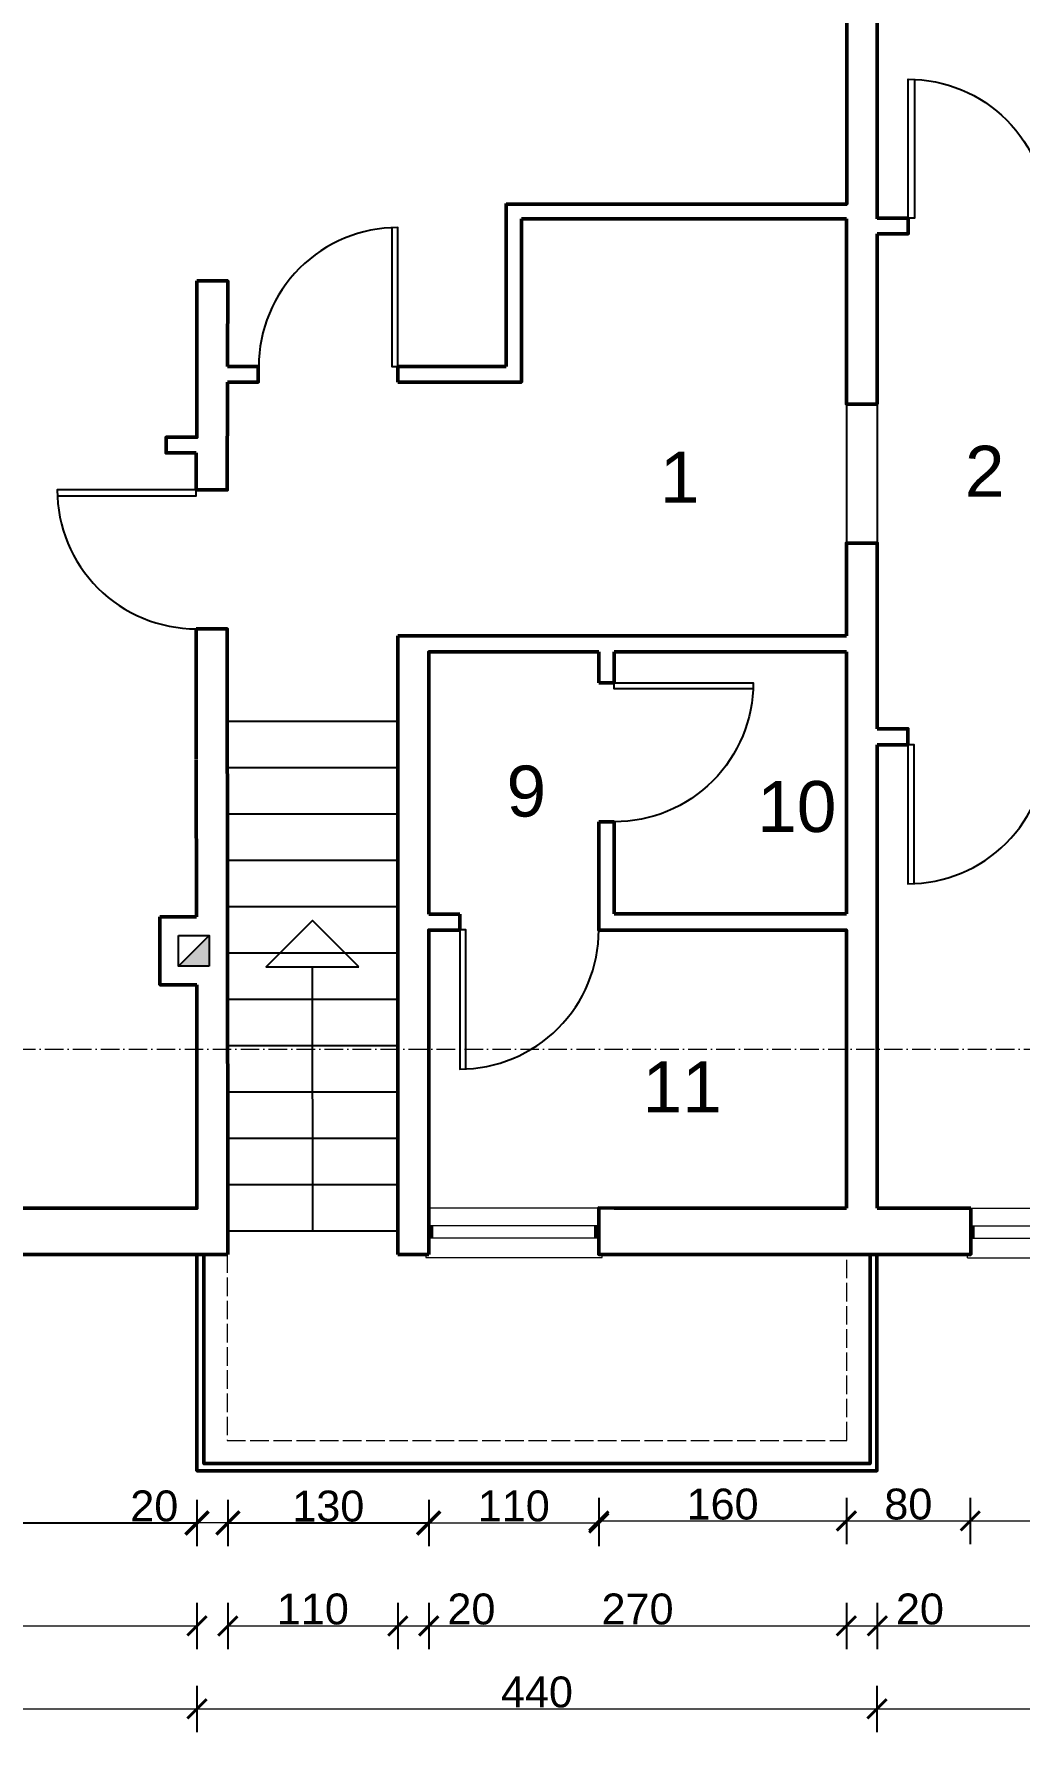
# Model space of a CAD drawing. Header units: millimetres. Extents: x -340 to 3490, y -738 to 2092.
# Drawn here: x 612 to 1249, y 32 to 1131 of the extents above; entities that cross this region are included whole.
import ezdxf

# ---------------------------------------------------------------- set-up
doc = ezdxf.new("R2010")
doc.units = ezdxf.units.MM
doc.linetypes.add('ACAD_ISO02W100', pattern=[15, 12, -3])
doc.linetypes.add('ACAD_ISO10W100', pattern=[18, 12, -3, 0, -3])
for name, color, linetype, lineweight in [('CrtaTackaCrta', 250, 'ACAD_ISO10W100', 20), ('Dimenzionisanje', 251, 'Continuous', 20), ('Dimenzionisanje @ 1', 251, 'Continuous', 20), ('Isprekidana', 251, 'ACAD_ISO02W100', 20), ('Prozori', 6, 'Continuous', 5), ('Sastavnica', 250, 'Continuous', 30), ('Zidovi', 4, 'Continuous', 50)]:
    doc.layers.add(name, color=color, linetype=linetype, lineweight=lineweight)
for name, color, linetype in [('Dimnjaci', 251, 'Continuous'), ('Ostalo', 8, 'Continuous'), ('Stepenice', 8, 'Continuous'), ('Vrata', 1, 'Continuous')]:
    doc.layers.add(name, color=color, linetype=linetype)
doc.styles.get("Standard").update_dxf_attribs({"font": 'arial_2.ttf'})
doc.styles.add('teskt_stil', font='arial_2.ttf', dxfattribs={"height": 33})
doc.dimstyles.new('Dimenzionisanje', dxfattribs={"dimtxt": 20, "dimasz": 12.5, "dimexe": 1.25, "dimexo": 0.625, "dimtad": 1, "dimtoh": 1, "dimdec": 0, "dimtxsty": 'Standard', "dimblk": 'ARCHTICK', "dimcen": 2.5, "dimclrd": 5, "dimclre": 5, "dimclrt": 5, "dimadec": 0, "dimazin": 0, "dimtfac": 1, "dimtdec": 0, "dimtmove": 0, "dimatfit": 3, "dimldrblk": 'ARCHTICK', "dimfxl": 0, "dimlwd": 20, "dimarcsym": 0})
doc.dimstyles.new('dimezionisanje_kucica_za_ptice', dxfattribs={"dimtxt": 20, "dimasz": 15, "dimexe": 1.25, "dimexo": 0.625, "dimtad": 1, "dimtoh": 1, "dimdec": 0, "dimtxsty": 'Standard', "dimblk": 'ARCHTICK', "dimcen": 2.5, "dimclrd": 5, "dimclre": 5, "dimclrt": 5, "dimadec": 0, "dimazin": 0, "dimtfac": 1, "dimtdec": 0, "dimtmove": 0, "dimatfit": 3, "dimldrblk": 'ARCHTICK', "dimfxl": 0, "dimarcsym": 0})

# ---------------------------------------------------------------- blocks, each defined once
blk = doc.blocks.new('Dimnjak_block')
at = {"layer": 'Dimnjaci'}
blk.add_hatch(color=251, dxfattribs=at).paths.add_polyline_path([(20, 0), (0, 0), (20, 20)])
for p, q in [((0, 20), (20, 20)), ((0, 0), (0, 20))]:
    blk.add_line(p, q, dxfattribs=at)
blk.add_lwpolyline([(20, 0), (0, 0), (20, 20)], close=True, dxfattribs=at)
blk = doc.blocks.new('Prozor_110_block')
at = {"layer": 'Prozori'}
for p, q in [((726.6, 475.7), (724.6, 475.7)), ((724.6, 475.7), (724.6, 361.7)), ((724.6, 361.7), (724.6, 361.7))]:
    blk.add_line(p, q, dxfattribs=at)
for points in [[(737.2, 473.8), (737.2, 363.8)], [(745.3, 473.8), (745.3, 363.8)], [(756.6, 473.8), (756.6, 363.8)], [(724.6, 361.7), (726.6, 361.7)]]:
    blk.add_lwpolyline(points, dxfattribs=at)
at = {"layer": 'Zidovi', "color": 6}
for p, q in [((737.2, 472.1), (745.3, 472.1)), ((737.2, 365.6), (745.3, 365.6))]:
    blk.add_line(p, q, dxfattribs=at)
blk = doc.blocks.new('Strelica_block')
at = {"layer": 'Stepenice'}
blk.add_lwpolyline([(494.7, 172.7), (464.7, 202.7), (434.7, 172.7)], close=True, dxfattribs=at)
blk = doc.blocks.new('Prozor_240_block')
at = {"layer": 'Prozori'}
for p in [(724.6, 605.7), (724.6, 361.7)]:
    blk.add_line(p, (724.6, 361.7), dxfattribs=at)
for points in [[(724.6, 605.7), (726.6, 605.7)], [(737.2, 603.8), (737.2, 363.8)], [(745.3, 603.8), (745.3, 363.8)], [(756.6, 603.8), (756.6, 363.8)], [(724.6, 361.7), (726.6, 361.7)]]:
    blk.add_lwpolyline(points, dxfattribs=at)
at = {"layer": 'Zidovi', "color": 6}
for p, q in [((737.2, 602.1), (745.3, 602.1)), ((737.2, 365.6), (745.3, 365.6))]:
    blk.add_line(p, q, dxfattribs=at)
blk = doc.blocks.new('Vrata_block')
blk.add_lwpolyline([(-8.4, 4.1), (-8.4, 94.1), (-4.4, 94.1), (-4.4, 4.1, -0.414214), (-94.4, 94.1)], format="xyb")
blk = doc.blocks.new('_ArchTick')
at = {"color": 0, "linetype": 'ByBlock', "const_width": 0.15}
blk.add_lwpolyline([(-0.5, -0.5), (0.5, 0.5)], dxfattribs=at)
blk = doc.blocks.new('*D39')
at = {"layer": 'Defpoints', "color": 0, "transparency": 16777216}
for p in [(356.9, 371.1), (717, 371.1), (717, 100.8)]:
    blk.add_point(p, dxfattribs=at)
at = {"layer": 'Dimenzionisanje', "color": 5, "lineweight": -2, "transparency": 16777216}
for p, q in [((356.9, 115.8), (356.9, 85.8)), ((717, 115.8), (717, 85.8))]:
    blk.add_line(p, q, dxfattribs=at)
at = {"layer": 'Dimenzionisanje', "color": 5, "linetype": 'Continuous', "lineweight": 20, "transparency": 16777216}
blk.add_line((356.9, 100.8), (717, 100.8), dxfattribs=at)
at = {"layer": 'Dimenzionisanje', "color": 5, "lineweight": 20, "transparency": 16777216, "xscale": 12.5, "yscale": 12.5, "zscale": 12.5, "rotation": 180}
blk.add_blockref('_ArchTick', (356.9, 100.8), dxfattribs=at)
at = {"layer": 'Dimenzionisanje', "color": 5, "lineweight": 20, "transparency": 16777216, "xscale": 12.5, "yscale": 12.5, "zscale": 12.5}
blk.add_blockref('_ArchTick', (717, 100.8), dxfattribs=at)
at = {"layer": 'Dimenzionisanje', "color": 5, "transparency": 16777216, "insert": (536.9, 111.6), "char_height": 20, "attachment_point": 5}
blk.add_mtext('360', dxfattribs=at)
blk = doc.blocks.new('*D40')
at = {"layer": 'Defpoints', "color": 0, "transparency": 16777216}
for p in [(717, 371.1), (737, 371.1), (737, 167.4)]:
    blk.add_point(p, dxfattribs=at)
at = {"layer": 'Dimenzionisanje', "color": 5, "lineweight": -2, "transparency": 16777216}
for p, q in [((717, 182.4), (717, 152.4)), ((737, 182.4), (737, 152.4))]:
    blk.add_line(p, q, dxfattribs=at)
at = {"layer": 'Dimenzionisanje', "color": 5, "linetype": 'Continuous', "lineweight": 20, "transparency": 16777216}
for p, q in [((717, 167.4), (674.3, 167.4)), ((737, 167.4), (717, 167.4))]:
    blk.add_line(p, q, dxfattribs=at)
at = {"layer": 'Dimenzionisanje', "color": 5, "lineweight": 20, "transparency": 16777216, "xscale": 12.5, "yscale": 12.5, "zscale": 12.5, "rotation": 180}
blk.add_blockref('_ArchTick', (717, 167.4), dxfattribs=at)
at = {"layer": 'Dimenzionisanje', "color": 5, "lineweight": 20, "transparency": 16777216, "xscale": 12.5, "yscale": 12.5, "zscale": 12.5}
blk.add_blockref('_ArchTick', (737, 167.4), dxfattribs=at)
at = {"layer": 'Dimenzionisanje', "color": 5, "transparency": 16777216, "insert": (689.4, 178.3), "char_height": 20, "attachment_point": 5}
blk.add_mtext('20', dxfattribs=at)
blk = doc.blocks.new('*D13')
at = {"layer": 'Defpoints', "color": 0, "transparency": 16777216}
for p in [(737, 370.5), (847, 370.5), (847, 100.8)]:
    blk.add_point(p, dxfattribs=at)
at = {"layer": 'Dimenzionisanje', "color": 5, "lineweight": -2, "transparency": 16777216}
for p, q in [((737, 115.8), (737, 85.8)), ((847, 115.8), (847, 85.8))]:
    blk.add_line(p, q, dxfattribs=at)
at = {"layer": 'Dimenzionisanje', "color": 5, "linetype": 'Continuous', "lineweight": 20, "transparency": 16777216}
blk.add_line((737, 100.8), (847, 100.8), dxfattribs=at)
at = {"layer": 'Dimenzionisanje', "color": 5, "lineweight": 20, "transparency": 16777216, "xscale": 12.5, "yscale": 12.5, "zscale": 12.5, "rotation": 180}
blk.add_blockref('_ArchTick', (737, 100.8), dxfattribs=at)
at = {"layer": 'Dimenzionisanje', "color": 5, "lineweight": 20, "transparency": 16777216, "xscale": 12.5, "yscale": 12.5, "zscale": 12.5}
blk.add_blockref('_ArchTick', (847, 100.8), dxfattribs=at)
at = {"layer": 'Dimenzionisanje', "color": 5, "transparency": 16777216, "insert": (792, 111.6), "char_height": 20, "attachment_point": 5}
blk.add_mtext('110', dxfattribs=at)
blk = doc.blocks.new('*D14')
at = {"layer": 'Defpoints', "color": 0, "transparency": 16777216}
for p in [(847, 369.9), (867, 369.9), (867, 100.8)]:
    blk.add_point(p, dxfattribs=at)
at = {"layer": 'Dimenzionisanje', "color": 5, "lineweight": -2, "transparency": 16777216}
for p, q in [((847, 115.8), (847, 85.8)), ((867, 115.8), (867, 85.8))]:
    blk.add_line(p, q, dxfattribs=at)
at = {"layer": 'Dimenzionisanje', "color": 5, "linetype": 'Continuous', "lineweight": 20, "transparency": 16777216}
for p, q in [((847, 100.8), (867, 100.8)), ((867, 100.8), (909.7, 100.8))]:
    blk.add_line(p, q, dxfattribs=at)
at = {"layer": 'Dimenzionisanje', "color": 5, "lineweight": 20, "transparency": 16777216, "xscale": 12.5, "yscale": 12.5, "zscale": 12.5, "rotation": 180}
blk.add_blockref('_ArchTick', (847, 100.8), dxfattribs=at)
at = {"layer": 'Dimenzionisanje', "color": 5, "lineweight": 20, "transparency": 16777216, "xscale": 12.5, "yscale": 12.5, "zscale": 12.5}
blk.add_blockref('_ArchTick', (867, 100.8), dxfattribs=at)
at = {"layer": 'Dimenzionisanje', "color": 5, "transparency": 16777216, "insert": (894.6, 111.6), "char_height": 20, "attachment_point": 5}
blk.add_mtext('20', dxfattribs=at)
blk = doc.blocks.new('*D15')
at = {"layer": 'Defpoints', "color": 0, "transparency": 16777216}
for p in [(867, 376.9), (1137.2, 376.9), (1137.2, 100.8)]:
    blk.add_point(p, dxfattribs=at)
at = {"layer": 'Dimenzionisanje', "color": 5, "lineweight": -2, "transparency": 16777216}
for p, q in [((867, 115.8), (867, 85.8)), ((1137.2, 115.8), (1137.2, 85.8))]:
    blk.add_line(p, q, dxfattribs=at)
at = {"layer": 'Dimenzionisanje', "color": 5, "linetype": 'Continuous', "lineweight": 20, "transparency": 16777216}
blk.add_line((867, 100.8), (1137.2, 100.8), dxfattribs=at)
at = {"layer": 'Dimenzionisanje', "color": 5, "lineweight": 20, "transparency": 16777216, "xscale": 12.5, "yscale": 12.5, "zscale": 12.5, "rotation": 180}
blk.add_blockref('_ArchTick', (867, 100.8), dxfattribs=at)
at = {"layer": 'Dimenzionisanje', "color": 5, "lineweight": 20, "transparency": 16777216, "xscale": 12.5, "yscale": 12.5, "zscale": 12.5}
blk.add_blockref('_ArchTick', (1137.2, 100.8), dxfattribs=at)
at = {"layer": 'Dimenzionisanje', "color": 5, "transparency": 16777216, "insert": (1002.1, 111.6), "char_height": 20, "attachment_point": 5}
blk.add_mtext('270', dxfattribs=at)
blk = doc.blocks.new('*D16')
at = {"layer": 'Defpoints', "color": 0, "transparency": 16777216}
for p in [(1137.2, 376.3), (1217.4, 370.5), (1217.4, 168.7)]:
    blk.add_point(p, dxfattribs=at)
at = {"layer": 'Dimenzionisanje', "color": 5, "lineweight": -2, "transparency": 16777216}
for p, q in [((1137.2, 183.7), (1137.2, 153.7)), ((1217.4, 183.7), (1217.4, 153.7))]:
    blk.add_line(p, q, dxfattribs=at)
at = {"layer": 'Dimenzionisanje', "color": 5, "linetype": 'Continuous', "lineweight": 20, "transparency": 16777216}
blk.add_line((1137.2, 168.7), (1217.4, 168.7), dxfattribs=at)
at = {"layer": 'Dimenzionisanje', "color": 5, "lineweight": 20, "transparency": 16777216, "xscale": 12.5, "yscale": 12.5, "zscale": 12.5, "rotation": 180}
blk.add_blockref('_ArchTick', (1137.2, 168.7), dxfattribs=at)
at = {"layer": 'Dimenzionisanje', "color": 5, "lineweight": 20, "transparency": 16777216, "xscale": 12.5, "yscale": 12.5, "zscale": 12.5}
blk.add_blockref('_ArchTick', (1217.4, 168.7), dxfattribs=at)
at = {"layer": 'Dimenzionisanje', "color": 5, "transparency": 16777216, "insert": (1177.3, 179.5), "char_height": 20, "attachment_point": 5}
blk.add_mtext('80', dxfattribs=at)
blk = doc.blocks.new('*D41')
at = {"layer": 'Defpoints', "color": 0, "transparency": 16777216}
for p in [(1507.2, 682.2), (1157.2, 371.1), (1507.2, 100.8)]:
    blk.add_point(p, dxfattribs=at)
at = {"layer": 'Dimenzionisanje', "color": 5, "lineweight": -2, "transparency": 16777216}
for p, q in [((1157.2, 115.8), (1157.2, 85.8)), ((1507.2, 115.8), (1507.2, 85.8))]:
    blk.add_line(p, q, dxfattribs=at)
at = {"layer": 'Dimenzionisanje', "color": 5, "linetype": 'Continuous', "lineweight": 20, "transparency": 16777216}
blk.add_line((1157.2, 100.8), (1507.2, 100.8), dxfattribs=at)
at = {"layer": 'Dimenzionisanje', "color": 5, "lineweight": 20, "transparency": 16777216, "xscale": 12.5, "yscale": 12.5, "zscale": 12.5, "rotation": 180}
blk.add_blockref('_ArchTick', (1157.2, 100.8), dxfattribs=at)
at = {"layer": 'Dimenzionisanje', "color": 5, "lineweight": 20, "transparency": 16777216, "xscale": 12.5, "yscale": 12.5, "zscale": 12.5}
blk.add_blockref('_ArchTick', (1507.2, 100.8), dxfattribs=at)
at = {"layer": 'Dimenzionisanje', "color": 5, "transparency": 16777216, "insert": (1332.2, 111.6), "char_height": 20, "attachment_point": 5}
blk.add_mtext('350', dxfattribs=at)
blk = doc.blocks.new('*D43')
at = {"layer": 'Defpoints', "color": 0, "transparency": 16777216}
for p in [(717, 341.2), (1157, 341.2), (1157, 47.1)]:
    blk.add_point(p, dxfattribs=at)
at = {"layer": 'Dimenzionisanje', "color": 5, "lineweight": -2, "transparency": 16777216}
for p, q in [((717, 62.1), (717, 32.1)), ((1157, 62.1), (1157, 32.1))]:
    blk.add_line(p, q, dxfattribs=at)
at = {"layer": 'Dimenzionisanje', "color": 5, "linetype": 'Continuous', "lineweight": 20, "transparency": 16777216}
blk.add_line((717, 47.1), (1157, 47.1), dxfattribs=at)
at = {"layer": 'Dimenzionisanje', "color": 5, "lineweight": 20, "transparency": 16777216, "xscale": 12.5, "yscale": 12.5, "zscale": 12.5, "rotation": 180}
blk.add_blockref('_ArchTick', (717, 47.1), dxfattribs=at)
at = {"layer": 'Dimenzionisanje', "color": 5, "lineweight": 20, "transparency": 16777216, "xscale": 12.5, "yscale": 12.5, "zscale": 12.5}
blk.add_blockref('_ArchTick', (1157, 47.1), dxfattribs=at)
at = {"layer": 'Dimenzionisanje', "color": 5, "transparency": 16777216, "insert": (937, 57.9), "char_height": 20, "attachment_point": 5}
blk.add_mtext('440', dxfattribs=at)
blk = doc.blocks.new('*D17')
at = {"layer": 'Defpoints', "color": 0, "transparency": 16777216}
for p in [(327.1, 370.5), (717, 340.6), (717, 47.1)]:
    blk.add_point(p, dxfattribs=at)
at = {"layer": 'Dimenzionisanje', "color": 5, "lineweight": -2, "transparency": 16777216}
for p, q in [((327.1, 62.1), (327.1, 32.1)), ((717, 62.1), (717, 32.1))]:
    blk.add_line(p, q, dxfattribs=at)
at = {"layer": 'Dimenzionisanje', "color": 5, "linetype": 'Continuous', "lineweight": 20, "transparency": 16777216}
blk.add_line((327.1, 47.1), (717, 47.1), dxfattribs=at)
at = {"layer": 'Dimenzionisanje', "color": 5, "lineweight": 20, "transparency": 16777216, "xscale": 12.5, "yscale": 12.5, "zscale": 12.5, "rotation": 180}
blk.add_blockref('_ArchTick', (327.1, 47.1), dxfattribs=at)
at = {"layer": 'Dimenzionisanje', "color": 5, "lineweight": 20, "transparency": 16777216, "xscale": 12.5, "yscale": 12.5, "zscale": 12.5}
blk.add_blockref('_ArchTick', (717, 47.1), dxfattribs=at)
at = {"layer": 'Dimenzionisanje', "color": 5, "transparency": 16777216, "insert": (522, 57.9), "char_height": 20, "attachment_point": 5}
blk.add_mtext('390', dxfattribs=at)
blk = doc.blocks.new('*D44')
at = {"layer": 'Defpoints', "color": 0, "transparency": 16777216}
for p in [(867, 371.3), (977, 371.3), (977, 167.4)]:
    blk.add_point(p, dxfattribs=at)
at = {"layer": 'Dimenzionisanje', "color": 5, "lineweight": -2, "transparency": 16777216}
for p, q in [((867, 182.4), (867, 152.4)), ((977, 182.4), (977, 152.4))]:
    blk.add_line(p, q, dxfattribs=at)
at = {"layer": 'Dimenzionisanje', "color": 5, "linetype": 'Continuous', "lineweight": 20, "transparency": 16777216}
blk.add_line((867, 167.4), (977, 167.4), dxfattribs=at)
at = {"layer": 'Dimenzionisanje', "color": 5, "lineweight": 20, "transparency": 16777216, "xscale": 12.5, "yscale": 12.5, "zscale": 12.5, "rotation": 180}
blk.add_blockref('_ArchTick', (867, 167.4), dxfattribs=at)
at = {"layer": 'Dimenzionisanje', "color": 5, "lineweight": 20, "transparency": 16777216, "xscale": 12.5, "yscale": 12.5, "zscale": 12.5}
blk.add_blockref('_ArchTick', (977, 167.4), dxfattribs=at)
at = {"layer": 'Dimenzionisanje', "color": 5, "transparency": 16777216, "insert": (922, 178.3), "char_height": 20, "attachment_point": 5}
blk.add_mtext('110', dxfattribs=at)
blk = doc.blocks.new('*D18')
at = {"layer": 'Defpoints', "color": 0, "transparency": 16777216}
for p in [(977, 370.6), (1137.2, 371.1), (1137.2, 168.7)]:
    blk.add_point(p, dxfattribs=at)
at = {"layer": 'Dimenzionisanje', "color": 5, "lineweight": -2, "transparency": 16777216}
for p, q in [((977, 183.7), (977, 153.7)), ((1137.2, 183.7), (1137.2, 153.7))]:
    blk.add_line(p, q, dxfattribs=at)
at = {"layer": 'Dimenzionisanje', "color": 5, "linetype": 'Continuous', "lineweight": 20, "transparency": 16777216}
blk.add_line((977, 168.7), (1137.2, 168.7), dxfattribs=at)
at = {"layer": 'Dimenzionisanje', "color": 5, "lineweight": 20, "transparency": 16777216, "xscale": 12.5, "yscale": 12.5, "zscale": 12.5, "rotation": 180}
blk.add_blockref('_ArchTick', (977, 168.7), dxfattribs=at)
at = {"layer": 'Dimenzionisanje', "color": 5, "lineweight": 20, "transparency": 16777216, "xscale": 12.5, "yscale": 12.5, "zscale": 12.5}
blk.add_blockref('_ArchTick', (1137.2, 168.7), dxfattribs=at)
at = {"layer": 'Dimenzionisanje', "color": 5, "transparency": 16777216, "insert": (1057.1, 179.5), "char_height": 20, "attachment_point": 5}
blk.add_mtext('160', dxfattribs=at)
blk = doc.blocks.new('*D19')
at = {"layer": 'Defpoints', "color": 0, "transparency": 16777216}
for p in [(1217.4, 369.8), (1457.4, 369.8), (1457.4, 168.7)]:
    blk.add_point(p, dxfattribs=at)
at = {"layer": 'Dimenzionisanje', "color": 5, "lineweight": -2, "transparency": 16777216}
for p, q in [((1217.4, 183.7), (1217.4, 153.7)), ((1457.4, 183.7), (1457.4, 153.7))]:
    blk.add_line(p, q, dxfattribs=at)
at = {"layer": 'Dimenzionisanje', "color": 5, "linetype": 'Continuous', "lineweight": 20, "transparency": 16777216}
blk.add_line((1217.4, 168.7), (1457.4, 168.7), dxfattribs=at)
at = {"layer": 'Dimenzionisanje', "color": 5, "lineweight": 20, "transparency": 16777216, "xscale": 12.5, "yscale": 12.5, "zscale": 12.5, "rotation": 180}
blk.add_blockref('_ArchTick', (1217.4, 168.7), dxfattribs=at)
at = {"layer": 'Dimenzionisanje', "color": 5, "lineweight": 20, "transparency": 16777216, "xscale": 12.5, "yscale": 12.5, "zscale": 12.5}
blk.add_blockref('_ArchTick', (1457.4, 168.7), dxfattribs=at)
at = {"layer": 'Dimenzionisanje', "color": 5, "transparency": 16777216, "insert": (1337.4, 179.5), "char_height": 20, "attachment_point": 5}
blk.add_mtext('240', dxfattribs=at)
blk = doc.blocks.new('*D45')
at = {"layer": 'Defpoints', "color": 0, "transparency": 16777216}
for p in [(1537.1, 341.2), (1587.1, 341.2), (1157, 201.2)]:
    blk.add_point(p, dxfattribs=at)
at = {"layer": 'Dimenzionisanje', "color": 5, "lineweight": -2, "transparency": 16777216}
for p, q in [((1572.1, 341.2), (1602.1, 341.2)), ((1572.1, 201.2), (1602.1, 201.2))]:
    blk.add_line(p, q, dxfattribs=at)
at = {"layer": 'Dimenzionisanje', "color": 5, "linetype": 'Continuous', "lineweight": 20, "transparency": 16777216}
blk.add_line((1587.1, 201.2), (1587.1, 341.2), dxfattribs=at)
at = {"layer": 'Dimenzionisanje', "color": 5, "lineweight": 20, "transparency": 16777216, "xscale": 12.5, "yscale": 12.5, "zscale": 12.5}
for p, rotation in [((1587.1, 341.2), 90), ((1587.1, 201.2), 270)]:
    blk.add_blockref('_ArchTick', p, dxfattribs=dict(at, rotation=rotation))
at = {"layer": 'Dimenzionisanje', "color": 5, "transparency": 16777216, "insert": (1576.3, 271.2), "char_height": 20, "attachment_point": 5, "rotation": 90}
blk.add_mtext('140', dxfattribs=at)
blk = doc.blocks.new('*D21')
at = {"layer": 'Defpoints', "color": 0, "transparency": 16777216}
for p in [(1537.1, 341.2), (1157, 340.6), (1537.1, 47.1)]:
    blk.add_point(p, dxfattribs=at)
at = {"layer": 'Dimenzionisanje', "color": 5, "lineweight": -2, "transparency": 16777216}
for p, q in [((1157, 62.1), (1157, 32.1)), ((1537.1, 62.1), (1537.1, 32.1))]:
    blk.add_line(p, q, dxfattribs=at)
at = {"layer": 'Dimenzionisanje', "color": 5, "linetype": 'Continuous', "lineweight": 20, "transparency": 16777216}
blk.add_line((1157, 47.1), (1537.1, 47.1), dxfattribs=at)
at = {"layer": 'Dimenzionisanje', "color": 5, "lineweight": 20, "transparency": 16777216, "xscale": 12.5, "yscale": 12.5, "zscale": 12.5, "rotation": 180}
blk.add_blockref('_ArchTick', (1157, 47.1), dxfattribs=at)
at = {"layer": 'Dimenzionisanje', "color": 5, "lineweight": 20, "transparency": 16777216, "xscale": 12.5, "yscale": 12.5, "zscale": 12.5}
blk.add_blockref('_ArchTick', (1537.1, 47.1), dxfattribs=at)
at = {"layer": 'Dimenzionisanje', "color": 5, "transparency": 16777216, "insert": (1347, 57.9), "char_height": 20, "attachment_point": 5}
blk.add_mtext('380', dxfattribs=at)
blk = doc.blocks.new('*D27')
at = {"layer": 'Defpoints', "color": 0, "transparency": 16777216}
for p in [(1137.2, 370.4), (1157.2, 371.1), (1157.2, 100.8)]:
    blk.add_point(p, dxfattribs=at)
at = {"layer": 'Dimenzionisanje', "color": 5, "lineweight": -2, "transparency": 16777216}
for p, q in [((1137.2, 115.8), (1137.2, 85.8)), ((1157.2, 115.8), (1157.2, 85.8))]:
    blk.add_line(p, q, dxfattribs=at)
at = {"layer": 'Dimenzionisanje', "color": 5, "linetype": 'Continuous', "lineweight": 20, "transparency": 16777216}
for p, q in [((1137.2, 100.8), (1157.2, 100.8)), ((1157.2, 100.8), (1199.9, 100.8))]:
    blk.add_line(p, q, dxfattribs=at)
at = {"layer": 'Dimenzionisanje', "color": 5, "lineweight": 20, "transparency": 16777216, "xscale": 12.5, "yscale": 12.5, "zscale": 12.5, "rotation": 180}
blk.add_blockref('_ArchTick', (1137.2, 100.8), dxfattribs=at)
at = {"layer": 'Dimenzionisanje', "color": 5, "lineweight": 20, "transparency": 16777216, "xscale": 12.5, "yscale": 12.5, "zscale": 12.5}
blk.add_blockref('_ArchTick', (1157.2, 100.8), dxfattribs=at)
at = {"layer": 'Dimenzionisanje', "color": 5, "transparency": 16777216, "insert": (1184.8, 111.6), "char_height": 20, "attachment_point": 5}
blk.add_mtext('20', dxfattribs=at)
blk = doc.blocks.new('*D119')
at = {"layer": 'Defpoints', "color": 0, "transparency": 16777216}
for p in [(356.9, 371.1), (717, 371.1), (717, 167.4)]:
    blk.add_point(p, dxfattribs=at)
at = {"layer": 'Sastavnica', "color": 5, "lineweight": -2, "transparency": 16777216}
for p, q in [((356.9, 182.4), (356.9, 152.4)), ((717, 182.4), (717, 152.4)), ((356.9, 167.4), (717, 167.4))]:
    blk.add_line(p, q, dxfattribs=at)
at = {"layer": 'Sastavnica', "color": 5, "lineweight": -2, "transparency": 16777216, "xscale": 15, "yscale": 15, "zscale": 15, "rotation": 180}
blk.add_blockref('_ArchTick', (356.9, 167.4), dxfattribs=at)
at = {"layer": 'Sastavnica', "color": 5, "lineweight": -2, "transparency": 16777216, "xscale": 15, "yscale": 15, "zscale": 15}
blk.add_blockref('_ArchTick', (717, 167.4), dxfattribs=at)
at = {"layer": 'Sastavnica', "color": 5, "transparency": 16777216, "insert": (536.9, 178.3), "char_height": 20, "attachment_point": 5}
blk.add_mtext('360', dxfattribs=at)
blk = doc.blocks.new('*D120')
at = {"layer": 'Defpoints', "color": 0, "transparency": 16777216}
for p in [(867, 376.3), (737, 356.1), (867, 167.4)]:
    blk.add_point(p, dxfattribs=at)
at = {"layer": 'Sastavnica', "color": 5, "lineweight": -2, "transparency": 16777216}
for p, q in [((737, 182.4), (737, 152.4)), ((867, 182.4), (867, 152.4)), ((737, 167.4), (867, 167.4))]:
    blk.add_line(p, q, dxfattribs=at)
at = {"layer": 'Sastavnica', "color": 5, "lineweight": -2, "transparency": 16777216, "xscale": 15, "yscale": 15, "zscale": 15, "rotation": 180}
blk.add_blockref('_ArchTick', (737, 167.4), dxfattribs=at)
at = {"layer": 'Sastavnica', "color": 5, "lineweight": -2, "transparency": 16777216, "xscale": 15, "yscale": 15, "zscale": 15}
blk.add_blockref('_ArchTick', (867, 167.4), dxfattribs=at)
at = {"layer": 'Sastavnica', "color": 5, "transparency": 16777216, "insert": (802, 178.2), "char_height": 20, "attachment_point": 5}
blk.add_mtext('130', dxfattribs=at)

msp = doc.modelspace()

# ---------------------------------------------------------------- linework, layer by layer
at = {"layer": 'CrtaTackaCrta'}
msp.add_lwpolyline([(111.8, 474.1), (1430.1, 474.1), (1430.1, 828.5), (1780.1, 828.5)], dxfattribs=at)
at = {"layer": 'Isprekidana', "color": 250}
msp.add_lwpolyline([(736.5, 341.2), (736.5, 220.8), (1137.5, 220.8), (1137.5, 341.2)], dxfattribs=at)
at = {"layer": 'Ostalo', "color": 250}
for points in [[(847, 686.2), (737, 686.2)], [(847, 656.2), (737, 656.2)], [(847, 626.2), (737, 626.2)], [(847, 596.2), (737, 596.2)], [(847, 566.2), (737, 566.2)], [(847, 536.2), (737, 536.2)], [(792, 356.2), (791.7, 527.3)], [(847, 506.2), (737, 506.2)], [(847, 476.2), (737, 476.2)], [(847, 446.2), (737, 446.2)], [(847, 416.2), (737, 416.2)], [(847, 386.2), (737, 386.2)], [(847, 356.2), (737, 356.2)]]:
    msp.add_lwpolyline(points, dxfattribs=at)
at = {"layer": 'Vrata', "color": 250}
for points in [[(1137.2, 891.6), (1137.2, 801.6)], [(1157.2, 891.6), (1157.2, 801.6)]]:
    msp.add_lwpolyline(points, dxfattribs=at)
at = {"layer": 'Zidovi', "color": 250}
for p, q in [((1137.2, 1011.4), (927, 1011.4)), ((717, 971.3), (717, 913.7)), ((716.6, 836), (716.6, 860)), ((1137.2, 761.6), (1137.2, 751.6)), ((1157.2, 751.6), (1157.2, 761.6)), ((1137.2, 751.6), (1137.2, 745)), ((1157.2, 751.6), (1157.2, 681.4)), ((716.6, 661.6), (716.6, 746)), ((867, 741.6), (847, 741.6)), ((847, 741.6), (847, 341.2)), ((1137.3, 741.6), (867, 741.6)), ((1137.3, 745), (1137.3, 741.6)), ((977, 711.2), (977, 731.2)), ((987, 711.2), (987, 731.2)), ((1137.2, 731.2), (1137.2, 647.2)), ((977, 711.2), (987, 711.2)), ((1157.2, 671.1), (1157.2, 371.1)), ((977, 621.2), (977, 603)), ((977, 621.2), (987, 621.2)), ((987, 621.2), (987, 603)), ((356.9, 371.1), (700, 371.1)), ((1137.2, 371.1), (1037.2, 371.1)), ((1217.7, 371.1), (1157.2, 371.1)), ((1177, 371.1), (1177, 371.1)), ((327.1, 341.2), (717, 341.2)), ((867, 341.2), (847, 341.2))]:
    msp.add_line(p, q, dxfattribs=at)
for points in [[(1157.2, 1011.4), (1157.2, 1311.4), (1206.8, 1311.4), (1206.8, 1341.2)], [(916.8, 1311.4), (1137.5, 1311.4), (1137.5, 1021), (917, 1021)], [(917, 1011.4), (917, 1021.4)], [(917, 915.8), (917, 1011.4)], [(927, 915.8), (927, 1011.4)], [(1157.2, 891.6), (1137.2, 891.6), (1137.2, 1011.4)], [(1157.2, 1001.8), (1177.2, 1001.8), (1177.2, 1011.8), (1157.2, 1011.8)], [(1157.2, 1001.8), (1157.2, 891.6)], [(736.8, 915.8), (736.9, 971.3), (717, 971.3)], [(717, 913.7), (717, 870.1), (697, 870.1), (697, 860), (716.6, 860)], [(736.7, 905.8), (756.7, 905.8), (756.7, 915.8), (736.7, 915.8)], [(847, 905.8), (847, 915.8), (917, 915.8)], [(847, 905.8), (927, 905.8), (927, 915.8)], [(736.7, 905.8), (736.6, 836), (716.6, 836)], [(927, 905.8), (917, 905.8)], [(1157.2, 761.6), (1157.2, 801.6), (1137.2, 801.6), (1137.2, 761.6)], [(716.6, 746), (736.6, 746), (737, 371)], [(867, 561.4), (867, 731.2), (977, 731.2)], [(987, 731.2), (1137.2, 731.2)], [(1157.2, 681.4), (1177, 681.4), (1177, 671.1)], [(1157.2, 671.1), (1177, 671.1)], [(716.6, 661), (716.7, 559.7)], [(1137.2, 647.2), (1137.2, 637.2)], [(1137.2, 561.6), (1137.2, 637.2)], [(977, 603), (977, 601)], [(977, 601), (977, 561.4)], [(987, 603), (987, 601)], [(987, 601), (987, 561.6)], [(867, 561.4), (887, 561.4)], [(887, 561.4), (887, 551.1)], [(977, 561.4), (977, 551.1), (1137.2, 551.1), (1137.2, 371.1)], [(987, 561.6), (1137.2, 561.6)], [(693, 559.7), (693, 515.7), (717, 515.7)], [(693, 559.7), (716.7, 559.7)], [(867, 341.2), (867, 551.1), (887, 551.1)], [(700, 515.7), (693, 515.7)], [(700, 371.1), (717, 371.1), (717, 515.7)], [(737, 371), (737, 341.2)], [(1037.2, 371.1), (987, 371.1), (977, 371.3), (977, 341.2), (1217.7, 341.2), (1217.7, 371.1)], [(717, 341.2), (737, 341.2)], [(717, 341.2), (717, 201.2), (1157, 201.2), (1157, 341.2)], [(721.5, 341.2), (721.5, 205.8), (1152.5, 205.8), (1152.5, 341.2)]]:
    msp.add_lwpolyline(points, dxfattribs=at)

# ---------------------------------------------------------------- block references
at = {"layer": 'Dimnjaci', "color": 250}
msp.add_blockref('Dimnjak_block', (705, 527.7), dxfattribs=at)
at = {"layer": 'Ostalo', "color": 250}
msp.add_blockref('Strelica_block', (327.1, 354.6), dxfattribs=at)
at = {"layer": 'Ostalo', "color": 250, "rotation": 90}
msp.add_blockref('Prozor_110_block', (1340.8, -385.3), dxfattribs=at)
at = {"layer": 'Vrata', "color": 250}
for name, p, rotation in [('Vrata_block', (1172.8, 1105.9), 180), ('Vrata_block', (1081.1, 715.6), 90), ('Prozor_240_block', (1821.2, -385.5), 90)]:
    msp.add_blockref(name, p, dxfattribs=dict(at, rotation=rotation))
at = {"layer": 'Vrata', "color": 250, "xscale": -1}
for p, rotation in [((851.4, 1009.9), 180), ((622.5, 840.5), 270)]:
    msp.add_blockref('Vrata_block', p, dxfattribs=dict(at, rotation=rotation))
for p in [(1172.6, 577), (882.6, 457.1)]:
    msp.add_blockref('Vrata_block', p, dxfattribs=at)

# ---------------------------------------------------------------- texts
at = {"layer": 'Dimenzionisanje @ 1', "color": 250, "char_height": 33, "attachment_point": 1, "style": 'teskt_stil'}
for s, width, gutter_width, insert in [('1', 9.7, 15, (1016.6, 860.7)), ('2', 4.316, 15, (1213.9, 864.6)), ('9', 1.726, 165, (917.3, 657.6)), ('10', 37.973, 165, (1079.5, 647.6)), ('11', 48.329, 165, (1005.3, 466.1))]:
    msp.add_mtext_dynamic_manual_height_columns(s, width=width, gutter_width=gutter_width, heights=[0], dxfattribs=dict(at, insert=insert))

# ---------------------------------------------------------------- dimensions: what is measured, and where the dimension line sits
at = {"layer": 'Dimenzionisanje', "color": 250}
for base, p1, p2, picture, middle in [((1507.2, 100.8), (1157.2, 371.1), (1507.2, 682.2), '*D41', (1332.2, 111.6)), ((1137.2, 100.8), (867, 376.9), (1137.2, 376.9), '*D15', (1002.1, 111.6)), ((1217.4, 168.7), (1137.2, 376.3), (1217.4, 370.5), '*D16', (1177.3, 179.5)), ((717, 47.1), (327.1, 370.5), (717, 340.6), '*D17', (522, 57.9)), ((717, 100.8), (356.9, 371.1), (717, 371.1), '*D39', (536.9, 111.6)), ((847, 100.8), (737, 370.5), (847, 370.5), '*D13', (792, 111.6)), ((867, 100.8), (847, 369.9), (867, 369.9), '*D14', (894.6, 111.6)), ((977, 167.4), (867, 371.3), (977, 371.3), '*D44', (922, 178.3)), ((1137.2, 168.7), (977, 370.6), (1137.2, 371.1), '*D18', (1057.1, 179.5)), ((1157.2, 100.8), (1137.2, 370.4), (1157.2, 371.1), '*D27', (1184.8, 111.6)), ((1457.4, 168.7), (1217.4, 369.8), (1457.4, 369.8), '*D19', (1337.4, 179.5)), ((1157, 47.1), (717, 341.2), (1157, 341.2), '*D43', (937, 57.9)), ((1537.1, 47.1), (1157, 340.6), (1537.1, 341.2), '*D21', (1347, 57.9))]:
    dim = msp.add_linear_dim(base=base, p1=p1, p2=p2, dimstyle='Dimenzionisanje', override={"dimexe": 15, "dimfxl": 15, "dimfxlon": 1}, dxfattribs=at)
    dim.commit()
    dim.dimension.update_dxf_attribs({"geometry": picture, "text_midpoint": middle})
dim = msp.add_linear_dim(base=(737, 167.4), p1=(717, 371.1), p2=(737, 371.1), dimstyle='Dimenzionisanje', override={"dimexe": 15, "dimfxl": 15, "dimfxlon": 1}, dxfattribs=at)
dim.commit()
dim.dimension.update_dxf_attribs({"geometry": '*D40', "text_midpoint": (689.4, 167.4), "dimtype": 160})
dim = msp.add_linear_dim(base=(1587.1, 341.2), p1=(1157, 201.2), p2=(1537.1, 341.2), angle=90, dimstyle='Dimenzionisanje', override={"dimexe": 15, "dimfxl": 15, "dimfxlon": 1}, dxfattribs=at)
dim.commit()
dim.dimension.update_dxf_attribs({"geometry": '*D45', "text_midpoint": (1576.3, 271.2)})
at = {"layer": 'Sastavnica'}
for base, p1, p2, picture, middle in [((867, 167.4), (737, 356.1), (867, 376.3), '*D120', (802, 178.2)), ((717, 167.4), (356.9, 371.1), (717, 371.1), '*D119', (536.9, 178.3))]:
    dim = msp.add_linear_dim(base=base, p1=p1, p2=p2, dimstyle='dimezionisanje_kucica_za_ptice', override={"dimexe": 15, "dimfxl": 15, "dimfxlon": 1}, dxfattribs=at)
    dim.commit()
    dim.dimension.update_dxf_attribs({"geometry": picture, "text_midpoint": middle})

doc.saveas('drawing.dxf')
